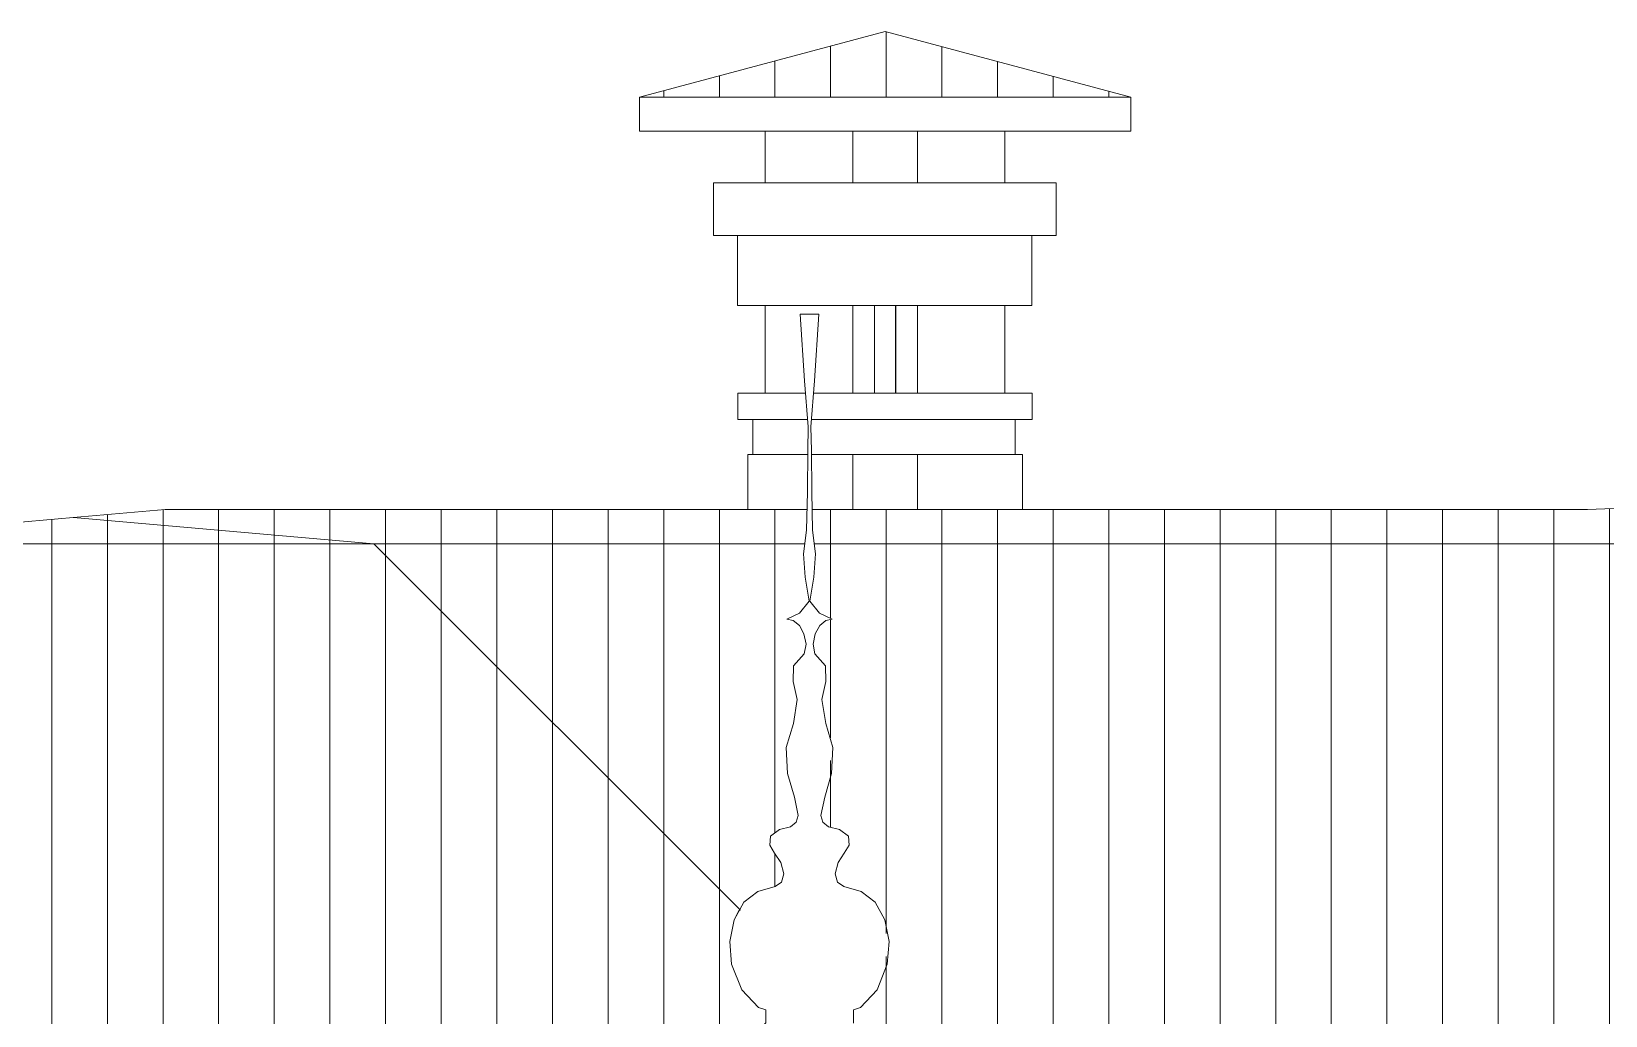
# Model space of a CAD drawing. Header units: millimetres. Extents: x 1177761 to 1329492, y 746793 to 827002.
# Drawn here: x 1191996 to 1196488, y 822673 to 825482 of the extents above; entities that cross this region are included whole.
import ezdxf

# ---------------------------------------------------------------- set-up
doc = ezdxf.new("R2010")
doc.units = ezdxf.units.MM
doc.layers.add('wall', color=5, linetype='Continuous', lineweight=30)

msp = doc.modelspace()

# ---------------------------------------------------------------- hatches: boundary and pattern name
at = {"layer": 'wall', "lineweight": 20, "ltscale": 50}
h = msp.add_hatch(dxfattribs=at)
h.set_pattern_fill('ANSI31', color=250, scale=50, angle=45, style=0)
h.paths.add_polyline_path([(1208945, 823981.9), (1208174, 823794), (1209700.3, 823794), (1209692.4, 823801.9)])
h.paths.add_polyline_path([(1212829.7, 825481.9), (1211684.7, 825481.9), (1210941.8, 825294), (1213574.5, 825294)])
h.paths.add_polyline_path([(1204561, 825481.9), (1203818, 825294), (1205305.8, 825294)])
h.paths.add_polyline_path([(1194431.8, 825481.9), (1193730.8, 825294), (1195132.8, 825294)])
h.paths.add_polyline_path([(1187879.1, 823981.9), (1187136.2, 823794), (1188624, 823794)])
h = msp.add_hatch(dxfattribs=at)
h.set_pattern_fill('ANSI31', color=250, scale=50, angle=45, style=0)
h.paths.add_polyline_path([(1206811.1, 824167.8), (1206811.7, 824251.5), (1205690.4, 824153.4), (1204126.9, 824153.5), (1197428.8, 824153.5), (1196435.7, 824117.5), (1194223.2, 824117.5), (1194224.3, 824058.9), (1194229.5, 824019.5), (1206803.8, 824019.5), (1206809.1, 824058.9)])
h = msp.add_hatch(dxfattribs=at)
h.set_pattern_fill('ANSI31', color=250, scale=50, angle=45, style=0)
h.paths.add_polyline_path([(1194170.7, 823670.8), (1194200.9, 823705.9), (1194206.2, 823733.4), (1194200.2, 823762.4), (1194187.1, 823786.3), (1194169.2, 823800.3), (1194151.3, 823804.9), (1194187.3, 823821.6), (1194215, 823856.2), (1194204.2, 823924.2), (1194199, 823990.7), (1194202.8, 824019.5), (1192972.8, 824019.5), (1194017, 822975.4), (1194028.9, 822996.9), (1194068.8, 823027.2), (1194118.3, 823041.5), (1194136.2, 823053.8), (1194143.1, 823077.8), (1194134.3, 823110.4), (1194116.7, 823136.2), (1194102.8, 823159.7), (1194104.9, 823185.1), (1194130.4, 823204.1), (1194162.2, 823211.9), (1194178.4, 823224.9), (1194183.6, 823243.9), (1194172.9, 823296.8), (1194153.7, 823363.9), (1194149.5, 823438.4), (1194170, 823507), (1194181.3, 823575.4), (1194169.3, 823626.2)])
h.paths.add_polyline_path([(1194208, 824058.9), (1194209.1, 824117.5), (1192377.4, 824117.4), (1192115.3, 824094.5), (1192972.1, 824019.5), (1192974, 824019.5), (1194202.8, 824019.5)])
h = msp.add_hatch(dxfattribs=at)
h.set_pattern_fill('ANSI31', color=250, scale=50, angle=45, style=0)
h.paths.add_polyline_path([(1192115.5, 824094.5), (1192115.2, 824094.5), (1191258.1, 824019.5), (1192972.3, 824019.5)])
h = msp.add_hatch(dxfattribs=at)
h.set_pattern_fill('ANSI31', color=250, scale=50, angle=45, style=0)
h.paths.add_polyline_path([(1191258.1, 824019.5), (1186686.7, 819448.2), (1190887.2, 819448.2), (1192252.3, 820813.3), (1192199.4, 820866.1), (1193083.3, 821750), (1193069.2, 821764.2), (1193150.5, 821845.5), (1193175.2, 821820.9), (1193192.8, 821838.5), (1193235.3, 821796.2), (1194091.2, 822652.1), (1194091.2, 822689.2), (1194070.9, 822696.4), (1194023.1, 822746.7), (1193994, 822819.6), (1193988.8, 822884.3), (1194000.9, 822946.7), (1194014.9, 822971.8), (1194017.8, 822974.6), (1192972.7, 824019.5)])
h.paths.add_polyline_path([(1190668.8, 820497.5), (1191706.8, 820497.5)], flags=16)
h = msp.add_hatch(dxfattribs=at)
h.set_pattern_fill('ANSI31', color=250, scale=50, angle=45, style=0)
h.paths.add_polyline_path([(1195319.9, 822898.7), (1196037.4, 822898.7)], flags=16)
h.paths.add_polyline_path([(1200387.7, 819684.5), (1201105.2, 819684.5)], flags=16)
h.paths.add_polyline_path([(1202217, 819684.5), (1202934.6, 819684.5)], flags=16)
h.paths.add_polyline_path([(1200228.6, 820470.7), (1200946.2, 820470.7)], flags=16)
h.paths.add_polyline_path([(1200228.6, 821826.4), (1200946.2, 821826.4)], flags=16)
h.paths.add_polyline_path([(1200228.6, 823277.2), (1200946.2, 823277.2)], flags=16)
edge = h.paths.add_edge_path(flags=16)
edge.add_line((1201253.4, 820356.9), (1201253.4, 820373.4))
edge.add_line((1201253.4, 820373.4), (1201233.6, 820373.4))
edge.add_line((1201233.6, 820373.4), (1201233.6, 820389.8))
edge.add_line((1201233.6, 820389.8), (1201392.8, 820389.8))
edge.add_line((1201392.8, 820389.8), (1201392.8, 821394.8))
edge.add_line((1201392.8, 821394.8), (1201382.1, 821394.8))
edge.add_line((1201382.1, 821394.8), (1201382.1, 821402.5))
edge.add_arc((1201392, 821426.8), 26.2, 191.2156, 247.9014, ccw=False)
edge.add_arc((1201337.5, 821421.5), 28.7, 0.4041, 54.5165)
edge.add_line((1201354.2, 821444.8), (1201271.1, 821444.8))
edge.add_arc((1201242.4, 821444.9), 28.8, 359.8281, 450.0572)
edge.add_line((1201242.3, 821473.7), (1201242.3, 821488.1))
edge.add_arc((1201261, 821532.2), 47.9, 184.0618, 247.0641, ccw=False)
edge.add_arc((1201154.3, 821503), 64.3, 23.6801, 78.3248)
edge.add_line((1201167.3, 821566), (1201167.3, 821625.5))
edge.add_line((1201167.3, 821625.5), (1201117.8, 821625.5))
edge.add_line((1201117.8, 821625.5), (1201117.8, 821726.2))
edge.add_line((1201117.8, 821726.2), (1202467.8, 823076.2))
edge.add_line((1202467.8, 823076.2), (1203817.8, 821726.2))
edge.add_line((1203817.8, 821726.2), (1203817.8, 821625.5))
edge.add_line((1203817.8, 821625.5), (1203768.2, 821625.5))
edge.add_line((1203768.2, 821625.5), (1203768.2, 821566))
edge.add_arc((1203781.2, 821503), 64.3, 101.6752, 156.3199)
edge.add_arc((1203674.5, 821532.2), 47.9, 292.9359, 355.9382, ccw=False)
edge.add_line((1203693.2, 821488.1), (1203693.2, 821473.7))
edge.add_arc((1203693.2, 821444.9), 28.8, 89.9428, 180.1719)
edge.add_line((1203664.4, 821444.8), (1203581.4, 821444.8))
edge.add_arc((1203598, 821421.5), 28.7, 125.4835, 179.5959)
edge.add_arc((1203543.6, 821426.8), 26.2, 292.0986, 348.7844, ccw=False)
edge.add_line((1203553.4, 821402.5), (1203553.4, 821394.8))
edge.add_line((1203553.4, 821394.8), (1203542.8, 821394.8))
edge.add_line((1203542.8, 821394.8), (1203542.8, 820389.8))
edge.add_line((1203542.8, 820389.8), (1203701.9, 820389.8))
edge.add_line((1203701.9, 820389.8), (1203701.9, 820373.4))
edge.add_line((1203701.9, 820373.4), (1203682.2, 820373.4))
edge.add_line((1203682.2, 820373.4), (1203682.2, 820356.9))
edge.add_arc((1203683.4, 820286.6), 70.3, 90.993, 179.007)
edge.add_line((1203613.1, 820287.9), (1203613.1, 820264.8))
edge.add_line((1203613.1, 820264.8), (1202468.1, 820264.8))
edge.add_line((1202468.1, 820264.8), (1202467.4, 820264.8))
edge.add_line((1202467.4, 820264.8), (1201322.4, 820264.8))
edge.add_line((1201322.4, 820264.8), (1201322.4, 820287.9))
edge.add_arc((1201252.1, 820286.6), 70.3, 0.993, 89.007)
edge = h.paths.add_edge_path(flags=16)
edge.add_line((1197351.5, 820356.9), (1197351.5, 820373.4))
edge.add_line((1197351.5, 820373.4), (1197331.7, 820373.4))
edge.add_line((1197331.7, 820373.4), (1197331.7, 820389.8))
edge.add_line((1197331.7, 820389.8), (1197490.9, 820389.8))
edge.add_line((1197490.9, 820389.8), (1197490.9, 821394.8))
edge.add_line((1197490.9, 821394.8), (1197480.2, 821394.8))
edge.add_line((1197480.2, 821394.8), (1197480.2, 821402.5))
edge.add_arc((1197490.1, 821426.8), 26.2, 191.2156, 247.9014, ccw=False)
edge.add_arc((1197435.6, 821421.5), 28.7, 0.4041, 54.5165)
edge.add_line((1197452.3, 821444.8), (1197369.2, 821444.8))
edge.add_arc((1197340.5, 821444.9), 28.8, 359.8281, 450.0572)
edge.add_line((1197340.5, 821473.7), (1197340.5, 821488.1))
edge.add_arc((1197359.1, 821532.2), 47.9, 184.0618, 247.0641, ccw=False)
edge.add_arc((1197252.4, 821503), 64.3, 23.6801, 78.3248)
edge.add_line((1197265.5, 821566), (1197265.5, 821625.5))
edge.add_line((1197265.5, 821625.5), (1197215.9, 821625.5))
edge.add_line((1197215.9, 821625.5), (1197215.9, 821726.2))
edge.add_line((1197215.9, 821726.2), (1198565.9, 823076.2))
edge.add_line((1198565.9, 823076.2), (1199915.9, 821726.2))
edge.add_line((1199915.9, 821726.2), (1199915.9, 821625.5))
edge.add_line((1199915.9, 821625.5), (1199866.3, 821625.5))
edge.add_line((1199866.3, 821625.5), (1199866.3, 821566))
edge.add_arc((1199879.3, 821503), 64.3, 101.6752, 156.3199)
edge.add_arc((1199772.6, 821532.2), 47.9, 292.9359, 355.9382, ccw=False)
edge.add_line((1199791.3, 821488.1), (1199791.3, 821473.7))
edge.add_arc((1199791.3, 821444.9), 28.8, 89.9428, 180.1719)
edge.add_line((1199762.5, 821444.8), (1199679.5, 821444.8))
edge.add_arc((1199696.1, 821421.5), 28.7, 125.4835, 179.5959)
edge.add_arc((1199641.7, 821426.8), 26.2, 292.0986, 348.7844, ccw=False)
edge.add_line((1199651.6, 821402.5), (1199651.6, 821394.8))
edge.add_line((1199651.6, 821394.8), (1199640.9, 821394.8))
edge.add_line((1199640.9, 821394.8), (1199640.9, 820389.8))
edge.add_line((1199640.9, 820389.8), (1199800, 820389.8))
edge.add_line((1199800, 820389.8), (1199800, 820373.4))
edge.add_line((1199800, 820373.4), (1199780.3, 820373.4))
edge.add_line((1199780.3, 820373.4), (1199780.3, 820356.9))
edge.add_arc((1199781.5, 820286.6), 70.3, 90.993, 179.007)
edge.add_line((1199711.2, 820287.9), (1199711.2, 820264.8))
edge.add_line((1199711.2, 820264.8), (1198566.3, 820264.8))
edge.add_line((1198566.3, 820264.8), (1198565.5, 820264.8))
edge.add_line((1198565.5, 820264.8), (1197420.6, 820264.8))
edge.add_line((1197420.6, 820264.8), (1197420.6, 820287.9))
edge.add_arc((1197350.3, 820286.6), 70.3, 0.993, 89.007)
h.paths.add_polyline_path([(1194341.2, 822651.8), (1195197, 821796), (1195239.4, 821838.4), (1195257.1, 821820.8), (1195281.9, 821845.5), (1195363.2, 821764.1), (1195349.1, 821749.9), (1196232.9, 820866.1), (1196201.2, 820834.2), (1196222.3, 820813.1), (1196201.1, 820791.9), (1197509.2, 819483.9), (1203523.7, 819483.5), (1204832.5, 820792.2), (1204811.6, 820813.1), (1204832.8, 820834.2), (1204801, 820866.1), (1205684.8, 821749.9), (1205670.7, 821764.1), (1205752.1, 821845.5), (1205776.9, 821820.8), (1205794.5, 821838.4), (1205836.7, 821796.3), (1206692.5, 822652.1), (1206692.5, 822675.5), (1206688.2, 822692.8), (1206654.2, 822721.6), (1206630.3, 822746.7), (1206615.8, 822783.2), (1206596.1, 822884.3), (1206636.2, 822996.9), (1206676, 823027.2), (1206734.4, 823047.6), (1206741.5, 823077.8), (1206741.5, 823110.4), (1206710, 823159.7), (1206724.8, 823194.6), (1206769.4, 823211.9), (1206790.7, 823243.9), (1206756.6, 823438.4), (1206788.5, 823575.4), (1206776.4, 823626.2), (1206777.9, 823670.8), (1206808, 823705.9), (1206813.4, 823733.4), (1206800.8, 823774.3), (1206758.4, 823804.9), (1206822.1, 823856.2), (1206803.8, 824019.5), (1194235.6, 824019.5), (1194217.4, 823856.2), (1194281, 823804.9), (1194238.7, 823774.3), (1194226.1, 823733.4), (1194231.4, 823705.9), (1194261.6, 823670.8), (1194263.1, 823626.2), (1194251, 823575.4), (1194282.8, 823438.4), (1194248.8, 823243.9), (1194270.1, 823211.9), (1194314.6, 823194.6), (1194329.5, 823159.7), (1194298, 823110.4), (1194298, 823077.8), (1194305.1, 823047.6), (1194363.4, 823027.2), (1194403.3, 822996.9), (1194443.4, 822884.3), (1194423.7, 822783.2), (1194409.2, 822746.7), (1194385.3, 822721.6), (1194351.3, 822692.8)])

# ---------------------------------------------------------------- linework, layer by layer
at = {"layer": 'wall', "color": 250, "lineweight": 20, "ltscale": 50}
for p, q in [((1194431.8, 825481.9), (1193730.8, 825294)), ((1195132.8, 825294), (1194431.8, 825481.9)), ((1193730.8, 825294), (1195132.8, 825294)), ((1193730.8, 825197.5), (1193730.8, 825294)), ((1195132.8, 825197.5), (1195132.8, 825294)), ((1193730.8, 825197.5), (1195132.8, 825197.5)), ((1194089.7, 825049.8), (1194089.7, 825197.5)), ((1194339.7, 825049.8), (1194339.7, 825197.5)), ((1194523.9, 825049.8), (1194523.9, 825197.5)), ((1194773.9, 825049.8), (1194773.9, 825197.5)), ((1193942.6, 825049.8), (1194919.9, 825049.8)), ((1193942.6, 824899.8), (1193942.6, 825049.8)), ((1194919.9, 824899.8), (1194919.9, 825049.8)), ((1193942.6, 824899.8), (1194919.9, 824899.8)), ((1194010.9, 824699.8), (1194010.9, 824899.8)), ((1194850.9, 824699.8), (1194850.9, 824899.8)), ((1194010.9, 824699.8), (1194850.9, 824699.8)), ((1194089.7, 824449.8), (1194089.7, 824699.8)), ((1194339.7, 824449.8), (1194339.7, 824699.8)), ((1194401.9, 824449.8), (1194401.9, 824699.8)), ((1194461.9, 824449.8), (1194461.9, 824699.8)), ((1194462.1, 824449.8), (1194462.1, 824699.8)), ((1194523.9, 824449.8), (1194523.9, 824699.8)), ((1194773.9, 824449.8), (1194773.9, 824699.8)), ((1194189.4, 824674.8), (1194189.7, 824674.8)), ((1194189.4, 824674.8), (1194201.7, 824484.4)), ((1194189.7, 824674.8), (1194190.9, 824674.8)), ((1194190.9, 824674.8), (1194192.8, 824674.8)), ((1194192.8, 824674.8), (1194195.4, 824674.8)), ((1194195.4, 824674.8), (1194198.6, 824674.8)), ((1194198.6, 824674.8), (1194202.3, 824674.8)), ((1194202.3, 824674.8), (1194206.5, 824674.8)), ((1194206.5, 824674.8), (1194210.9, 824674.8)), ((1194210.9, 824674.8), (1194215.5, 824674.8)), ((1194215.5, 824674.8), (1194220.1, 824674.8)), ((1194220.1, 824674.8), (1194224.6, 824674.8)), ((1194224.6, 824674.8), (1194228.9, 824674.8)), ((1194228.9, 824674.8), (1194232.8, 824674.8)), ((1194242.9, 824674.8), (1194230.6, 824484.4)), ((1194232.8, 824674.8), (1194236.1, 824674.8)), ((1194236.1, 824674.8), (1194238.9, 824674.8)), ((1194238.9, 824674.8), (1194241, 824674.8)), ((1194241, 824674.8), (1194242.4, 824674.8)), ((1194242.4, 824674.8), (1194242.9, 824674.8)), ((1194201.7, 824484.4), (1194212.5, 824353.1)), ((1194230.6, 824484.4), (1194219.8, 824353.1)), ((1194011.9, 824449.8), (1194204.5, 824449.8)), ((1194011.9, 824374.8), (1194011.9, 824449.8)), ((1194227.8, 824449.8), (1194851.9, 824449.8)), ((1194851.9, 824374.8), (1194851.9, 824449.8)), ((1194011.9, 824374.8), (1194210.7, 824374.8)), ((1194054.4, 824274.8), (1194054.4, 824374.8)), ((1194212.5, 824353.1), (1194210.9, 824285.5)), ((1194219.8, 824353.1), (1194221.4, 824285.5)), ((1194221.6, 824374.8), (1194851.9, 824374.8)), ((1194802.6, 824274.8), (1194802.6, 824374.8)), ((1194039.7, 824117.5), (1194039.7, 824274.8)), ((1194054.4, 824274.8), (1194039.7, 824274.8)), ((1194054.4, 824274.8), (1194210.8, 824274.8)), ((1194210.9, 824285.5), (1194210, 824167.8)), ((1194221.4, 824285.5), (1194222.3, 824167.8)), ((1194221.5, 824274.8), (1194802.6, 824274.8)), ((1194339.7, 824117.5), (1194339.7, 824274.8)), ((1194523.9, 824117.5), (1194523.9, 824274.8)), ((1194802.6, 824274.8), (1194823.9, 824274.8)), ((1194823.9, 824117.5), (1194823.9, 824274.8)), ((1194210, 824167.8), (1194208, 824058.9)), ((1194222.3, 824167.8), (1194224.3, 824058.9)), ((1192115.3, 824094.5), (1192377.4, 824117.4)), ((1194209.1, 824117.5), (1192377.4, 824117.4)), ((1196435.7, 824117.5), (1194223.2, 824117.5)), ((1197428.8, 824153.5), (1196435.7, 824117.5)), ((1192115.2, 824094.5), (1191258.1, 824019.5)), ((1192115.2, 824094.5), (1192115.3, 824094.5)), ((1192115.5, 824094.5), (1192115.2, 824094.5)), ((1192972.7, 824019.5), (1192115.5, 824094.5)), ((1192972.7, 824019.5), (1191258.1, 824019.5)), ((1192972.5, 824019.5), (1192972.7, 824019.5)), ((1194202.8, 824019.5), (1192972.7, 824019.5)), ((1194016.9, 822975.4), (1192972.7, 824019.5)), ((1192972.7, 824019.5), (1194017, 822975.4)), ((1192972.7, 824019.4), (1192972.7, 824019.5)), ((1194208, 824058.9), (1194199, 823990.7)), ((1194224.3, 824058.9), (1194233.3, 823990.7)), ((1206803.8, 824019.5), (1194229.5, 824019.5)), ((1194199, 823990.7), (1194204.2, 823924.2)), ((1194233.3, 823990.7), (1194228.1, 823924.2)), ((1194204.2, 823924.2), (1194215, 823856.2)), ((1194228.1, 823924.2), (1194217.4, 823856.2)), ((1194215, 823856.2), (1194187.3, 823821.6)), ((1194217.4, 823856.2), (1194245, 823821.6)), ((1194187.3, 823821.6), (1194151.3, 823804.9)), ((1194151.3, 823804.9), (1194169.2, 823800.3)), ((1194169.2, 823800.3), (1194187.1, 823786.3)), ((1194245, 823821.6), (1194281, 823804.9)), ((1194263.1, 823800.3), (1194245.3, 823786.3)), ((1194281, 823804.9), (1194263.1, 823800.3)), ((1194187.1, 823786.3), (1194200.2, 823762.4)), ((1194200.2, 823762.4), (1194206.2, 823733.4)), ((1194232.1, 823762.4), (1194226.1, 823733.4)), ((1194245.3, 823786.3), (1194232.1, 823762.4)), ((1194200.9, 823705.9), (1194170.7, 823670.8)), ((1194206.2, 823733.4), (1194200.9, 823705.9)), ((1194226.1, 823733.4), (1194231.4, 823705.9)), ((1194231.4, 823705.9), (1194261.6, 823670.8)), ((1194170.7, 823670.8), (1194169.3, 823626.2)), ((1194261.6, 823670.8), (1194263.1, 823626.2)), ((1194169.3, 823626.2), (1194181.3, 823575.4)), ((1194263.1, 823626.2), (1194251, 823575.4)), ((1194181.3, 823575.4), (1194170, 823507)), ((1194251, 823575.4), (1194262.4, 823507)), ((1194170, 823507), (1194149.5, 823438.4)), ((1194262.4, 823507), (1194282.8, 823438.4)), ((1194149.5, 823438.4), (1194153.7, 823363.9)), ((1194282.8, 823438.4), (1194278.6, 823363.9)), ((1194153.7, 823363.9), (1194172.9, 823296.8)), ((1194278.6, 823363.9), (1194259.4, 823296.8)), ((1194172.9, 823296.8), (1194183.6, 823243.9)), ((1194259.4, 823296.8), (1194248.8, 823243.9)), ((1194162.2, 823211.9), (1194130.4, 823204.1)), ((1194178.4, 823224.9), (1194162.2, 823211.9)), ((1194183.6, 823243.9), (1194178.4, 823224.9)), ((1194248.8, 823243.9), (1194254, 823224.9)), ((1194254, 823224.9), (1194270.1, 823211.9)), ((1194270.1, 823211.9), (1194301.9, 823204.1)), ((1194104.9, 823185.1), (1194102.8, 823159.7)), ((1194130.4, 823204.1), (1194104.9, 823185.1)), ((1194301.9, 823204.1), (1194327.4, 823185.1)), ((1194327.4, 823185.1), (1194329.5, 823159.7)), ((1194102.8, 823159.7), (1194116.7, 823136.2)), ((1194116.7, 823136.2), (1194134.3, 823110.4)), ((1194315.5, 823136.2), (1194298, 823110.4)), ((1194329.5, 823159.7), (1194315.5, 823136.2)), ((1194134.3, 823110.4), (1194143.1, 823077.8)), ((1194143.1, 823077.8), (1194136.2, 823053.8)), ((1194298, 823110.4), (1194289.2, 823077.8)), ((1194289.2, 823077.8), (1194296.1, 823053.8)), ((1194118.3, 823041.5), (1194068.8, 823027.2)), ((1194136.2, 823053.8), (1194118.3, 823041.5)), ((1194296.1, 823053.8), (1194314, 823041.5)), ((1194314, 823041.5), (1194363.4, 823027.2)), ((1194028.9, 822996.9), (1194000.9, 822946.7)), ((1194068.8, 823027.2), (1194028.9, 822996.9)), ((1194363.4, 823027.2), (1194403.3, 822996.9)), ((1194403.3, 822996.9), (1194431.3, 822946.7)), ((1194000.9, 822946.7), (1193988.8, 822884.3)), ((1194431.3, 822946.7), (1194443.4, 822884.3)), ((1193988.8, 822884.3), (1193994, 822819.6)), ((1194443.4, 822884.3), (1194438.2, 822819.6)), ((1193994, 822819.6), (1194023.1, 822746.7)), ((1194438.2, 822819.6), (1194409.2, 822746.7)), ((1194023.1, 822746.7), (1194070.9, 822696.4)), ((1194409.2, 822746.7), (1194361.3, 822696.4)), ((1194070.9, 822696.4), (1194091.2, 822689.2)), ((1194091.2, 822652), (1194091.2, 822689.7)), ((1194361.3, 822696.4), (1194341.2, 822689.2)), ((1194341.2, 822651.8), (1194341.2, 822689.8))]:
    msp.add_line(p, q, dxfattribs=at)
msp.add_lwpolyline([(1191258.1, 824019.5), (1186686.7, 819448.2), (1190887.2, 819448.2), (1192252.3, 820813.3), (1192199.4, 820866.1), (1193083.3, 821750), (1193069.2, 821764.2), (1193150.5, 821845.5), (1193175.2, 821820.9), (1193192.8, 821838.5), (1193235.3, 821796.2), (1194091.2, 822652.1), (1194091.2, 822689.2), (1194070.9, 822696.4), (1194023.1, 822746.7), (1193994, 822819.6), (1193988.8, 822884.3), (1194000.9, 822946.7), (1194014.9, 822971.8), (1194017.8, 822974.6), (1192972.7, 824019.5)], close=True, dxfattribs=at)

doc.saveas('drawing.dxf')
